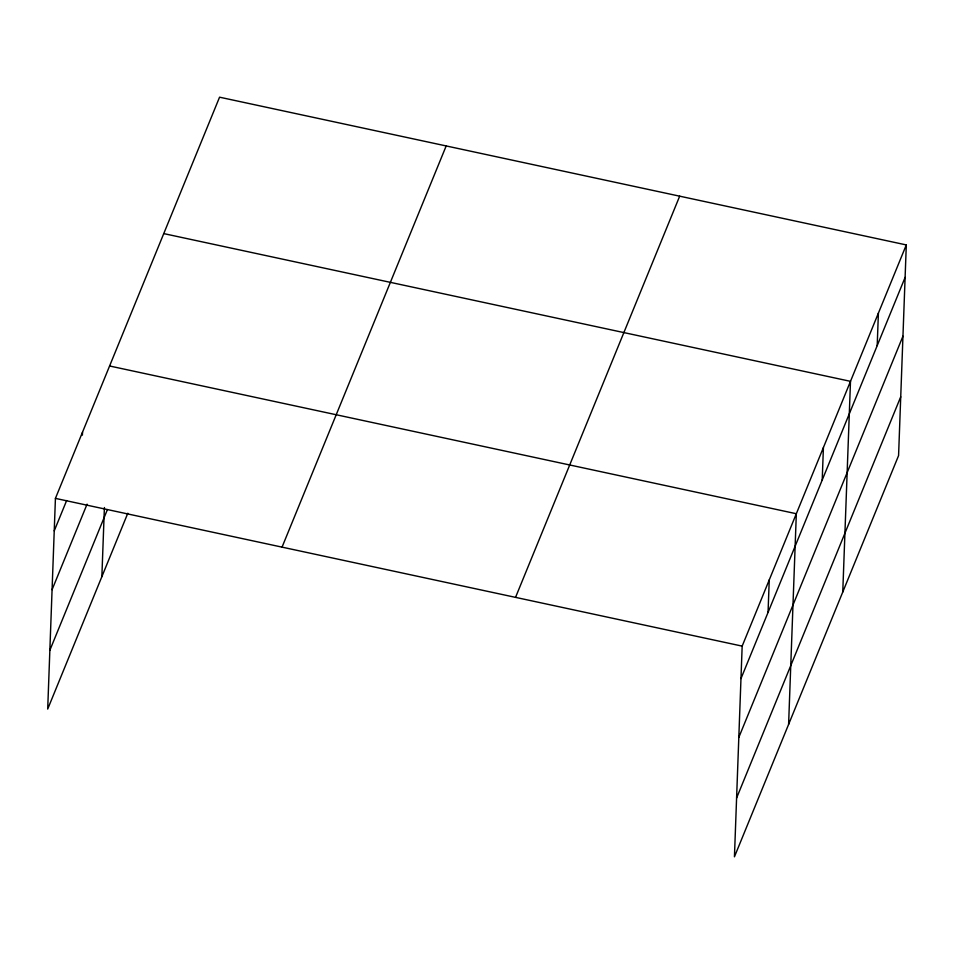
<?xml version="1.0" encoding="UTF-8"?>
<svg xmlns="http://www.w3.org/2000/svg" width="954" height="954" viewBox="0 0 954 954"><rect width="100%" height="100%" fill="white"/><g stroke="black" fill="none" stroke-linecap="round" stroke-linejoin="round"><path stroke-width="1.43" d="M906.3 244.928L742.164 646.12L734.437 856.811L898.573 455.618L906.3 244.928L219.563 97.189L55.427 498.382L47.7 709.072L127.812 513.24M82.402 435.143L82.509 432.186M101.863 576.681L104.403 507.528M768.053 612.408L769.246 579.925M788.6 724.42L796.328 513.729L109.591 365.99M822.217 480.017L823.409 447.533M842.764 592.029L850.491 381.338L163.754 233.599M877.203 345.61L878.395 313.127M54.235 530.865L66.649 500.528M52.076 589.679L87.064 504.165M49.858 650.27L107.408 509.591M282.05 547.131L446.186 145.938M515.542 597.371L679.677 196.178M740.972 678.604L905.107 277.411M738.813 737.418L902.949 336.213M736.595 798.009L900.731 396.804M55.427 498.382L742.164 646.12"/></g></svg>
